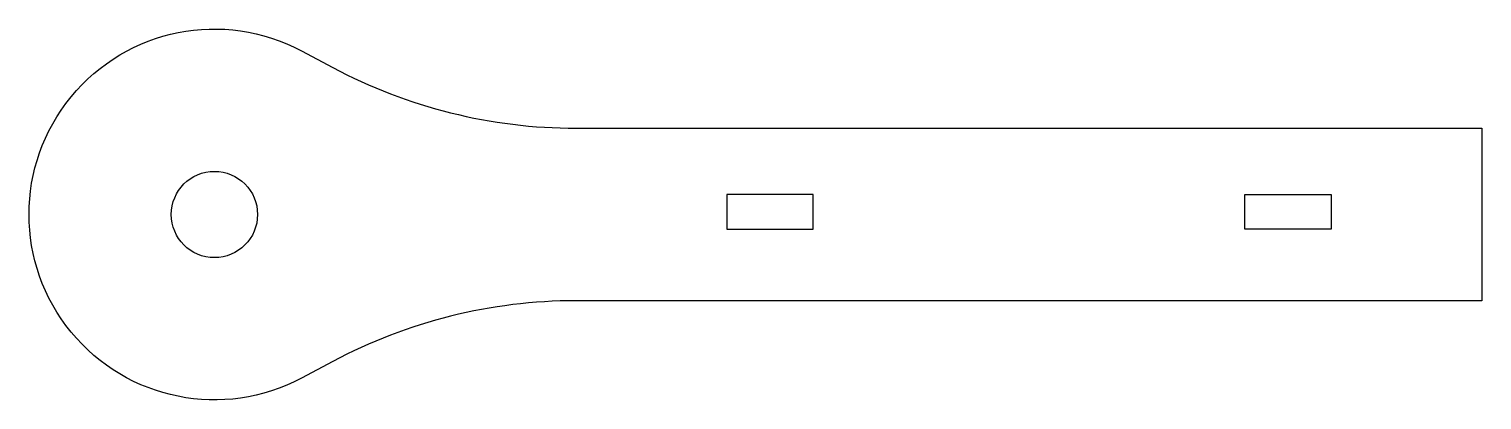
# Model space of a CAD drawing. Header units: millimetres. Extents: x -117 to 52, y -2 to 41.
import ezdxf

# ---------------------------------------------------------------- set-up
doc = ezdxf.new("R2010")
doc.units = ezdxf.units.MM
doc.layers.get('0').update_dxf_attribs({"linetype": 'CONTINUOUS'})

msp = doc.modelspace()

# ---------------------------------------------------------------- linework, layer by layer
msp.add_lwpolyline([(-53.19, 29.03), (51.82, 29.03), (51.82, 9.03), (-53.19, 9.03, 0.123007), (-81.41, 1.98), (-85.01, 0.06, -1.665936), (-85.01, 38), (-81.41, 36.07, 0.123007)], format="xyb", close=True)
for points in [[(-25.7, 21.34), (-35.7, 21.34), (-35.7, 17.34), (-25.7, 17.34)], [(24.33, 21.34), (34.33, 21.34), (34.33, 17.34), (24.33, 17.34)]]:
    msp.add_lwpolyline(points, close=True)
msp.add_circle((-95.12, 19.03), 5)

doc.saveas('drawing.dxf')
